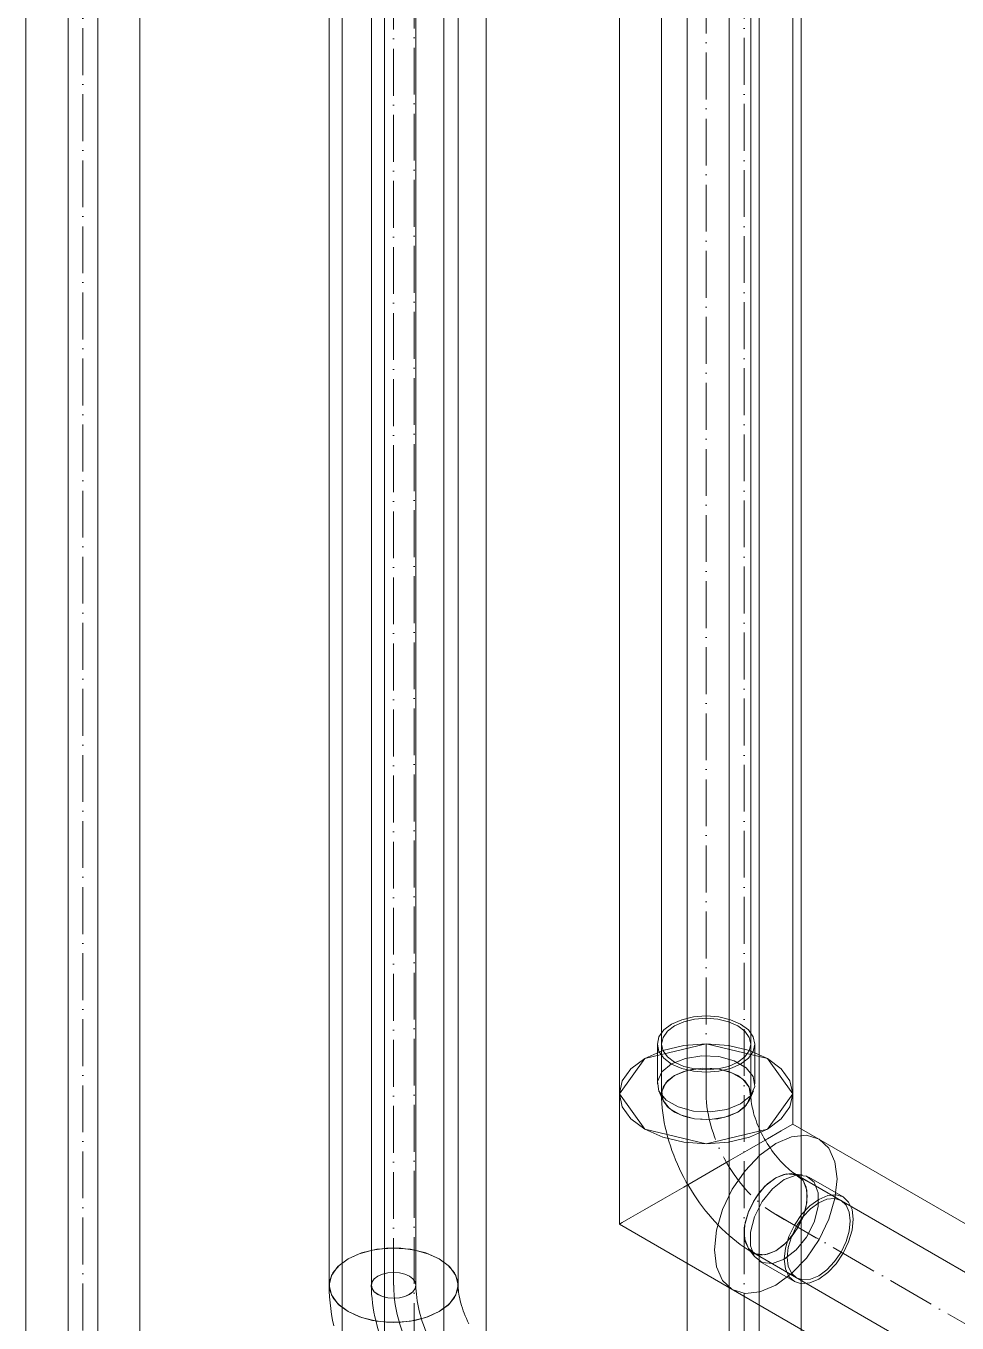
# Model space of a CAD drawing. Header units: millimetres. Extents: x -88595 to 880822, y -1054509 to -148035.
# Drawn here: x 431626.4 to 431825.2, y -325558.4 to -325281.6 of the extents above; entities that cross this region are included whole.
import ezdxf

# ---------------------------------------------------------------- set-up
doc = ezdxf.new("R2010")
doc.units = ezdxf.units.MM
doc.linetypes.add('$12$ADSK_Осевая', pattern=[14, 10, -2, 0, -2])
doc.linetypes.add('$13$ADSK_Осевая', pattern=[14, 10, -2, 0, -2])
for name, color, linetype, lineweight in [('Изоляция', 7, 'Continuous', 18), ('Трубопровод', 7, 'Continuous', 18), ('Трубопроводы', 7, 'Continuous', 18)]:
    doc.layers.add(name, color=color, linetype=linetype, lineweight=lineweight)

# ---------------------------------------------------------------- blocks, each defined once
blk = doc.blocks.new('$0$ADSK_МедьПайка_Отвод-гнутая труба - Отвод _гнутая труба_-V89-В_ОВ3_3')
at = {"layer": 'Трубопроводы', "color": 190, "true_color": 0x8000ff}
for points in [[(-8347.91, 5110.96, 0), (-8347.15, 5111.52, 0), (-8346.68, 5112.19, 0), (-8346.52, 5112.9, 0), (-8346.68, 5113.61, 0), (-8347.15, 5114.27, 0), (-8347.91, 5114.84, 0), (-8348.9, 5115.28, 0), (-8350.04, 5115.55, 0), (-8351.28, 5115.65, 0), (-8352.51, 5115.55, 0), (-8353.66, 5115.28, 0), (-8354.64, 5114.84, 0)], [(-8354.64, 5114.84, 0), (-8355.4, 5114.27, 0), (-8355.87, 5113.61, 0), (-8356.04, 5112.9, 0), (-8355.87, 5112.19, 0), (-8355.4, 5111.52, 0), (-8354.64, 5110.96, 0), (-8353.66, 5110.52, 0), (-8352.51, 5110.24, 0), (-8351.28, 5110.15, 0), (-8350.04, 5110.24, 0), (-8348.9, 5110.52, 0), (-8347.91, 5110.96, 0)], [(-8356.04, 5112.9, 0), (-8356.02, 5111.95, 0), (-8355.97, 5111, 0), (-8355.89, 5110.04, 0), (-8355.78, 5109.07, 0), (-8355.64, 5108.1, 0), (-8355.47, 5107.12, 0), (-8355.27, 5106.14, 0), (-8355.04, 5105.16, 0), (-8354.79, 5104.17, 0), (-8354.5, 5103.19, 0), (-8354.19, 5102.2, 0), (-8353.86, 5101.22, 0), (-8353.49, 5100.25, 0), (-8353.11, 5099.27, 0), (-8352.69, 5098.31, 0), (-8352.25, 5097.35, 0), (-8351.79, 5096.39, 0), (-8351.31, 5095.45, 0), (-8350.8, 5094.52, 0), (-8350.27, 5093.6, 0), (-8349.73, 5092.69, 0), (-8349.16, 5091.79, 0), (-8348.57, 5090.91, 0), (-8347.96, 5090.05, 0), (-8347.33, 5089.2, 0), (-8346.69, 5088.38, 0), (-8346.03, 5087.57, 0), (-8345.35, 5086.78, 0), (-8344.66, 5086.01, 0), (-8343.96, 5085.27, 0), (-8343.23, 5084.55, 0), (-8342.5, 5083.85, 0), (-8341.76, 5083.18, 0), (-8341, 5082.54, 0), (-8340.23, 5081.92, 0), (-8339.45, 5081.34, 0), (-8338.66, 5080.78, 0), (-8337.86, 5080.25, 0), (-8337.05, 5079.76, 0), (-8336.83, 5079.63, 0)], [(-8346.52, 5112.9, 0), (-8346.51, 5112.28, 0), (-8346.47, 5111.63, 0), (-8346.42, 5110.97, 0), (-8346.34, 5110.29, 0), (-8346.24, 5109.59, 0), (-8346.12, 5108.88, 0), (-8345.97, 5108.16, 0), (-8345.8, 5107.43, 0), (-8345.61, 5106.69, 0), (-8345.39, 5105.94, 0), (-8345.15, 5105.19, 0), (-8344.89, 5104.43, 0), (-8344.61, 5103.67, 0), (-8344.31, 5102.91, 0), (-8343.98, 5102.15, 0), (-8343.64, 5101.4, 0), (-8343.27, 5100.64, 0), (-8342.89, 5099.9, 0), (-8342.49, 5099.16, 0), (-8342.07, 5098.43, 0), (-8341.64, 5097.71, 0), (-8341.18, 5097, 0), (-8340.72, 5096.3, 0), (-8340.24, 5095.62, 0), (-8339.75, 5094.96, 0), (-8339.24, 5094.31, 0), (-8338.73, 5093.68, 0), (-8338.21, 5093.07, 0), (-8337.68, 5092.48, 0), (-8337.14, 5091.91, 0), (-8336.59, 5091.37, 0), (-8336.04, 5090.85, 0), (-8335.49, 5090.35, 0), (-8334.94, 5089.89, 0), (-8334.39, 5089.44, 0), (-8333.84, 5089.03, 0), (-8333.29, 5088.64, 0), (-8332.75, 5088.28, 0), (-8332.21, 5087.96, 0), (-8332.07, 5087.87, 0)], [(-8334.45, 5079.86, 0), (-8333.58, 5080.5, 0), (-8332.76, 5081.36, 0), (-8332.07, 5082.38, 0), (-8331.53, 5083.49, 0), (-8331.2, 5084.62, 0), (-8331.08, 5085.69, 0), (-8331.2, 5086.63, 0), (-8331.53, 5087.38, 0), (-8332.07, 5087.87, 0), (-8332.76, 5088.09, 0), (-8333.58, 5088.01, 0), (-8334.45, 5087.64, 0)], [(-8334.45, 5087.64, 0), (-8335.32, 5087, 0), (-8336.13, 5086.14, 0), (-8336.83, 5085.12, 0), (-8337.36, 5084.01, 0), (-8337.7, 5082.88, 0), (-8337.81, 5081.81, 0), (-8337.7, 5080.87, 0), (-8337.36, 5080.12, 0), (-8336.83, 5079.63, 0), (-8336.13, 5079.41, 0), (-8335.32, 5079.49, 0), (-8334.45, 5079.86, 0)]]:
    blk.add_polyline3d(points, dxfattribs=at)
blk = doc.blocks.new('$0$ADSK_МедьПайка_Отвод - Отвод медный под пайку двухраструбный-V111-В_ОВ3_3')
at = {"layer": 'Трубопроводы', "color": 134, "true_color": 0x00a6a6}
for p, q in [((-8294.98, 5164.36), (-8294.98, 5155.87)), ((-8294.09, 5164.36), (-8294.09, 5155.87)), ((-8275.04, 5155.87), (-8275.04, 5164.36)), ((-8274.15, 5155.87), (-8274.15, 5164.36)), ((-8294.67, 5154.41), (-8293.81, 5152.42)), ((-8294.09, 5155.87), (-8294.09, 5153.75)), ((-8275.32, 5152.42), (-8274.46, 5154.41)), ((-8275.04, 5153.75), (-8275.04, 5155.87)), ((-8264.09, 5136.45), (-8266.25, 5136.7)), ((-8263.12, 5135.21), (-8264.95, 5136.28)), ((-8255.76, 5130.97), (-8263.12, 5135.21)), ((-8255.32, 5131.74), (-8262.67, 5135.99)), ((-8275.49, 5120.69), (-8274.19, 5118.94)), ((-8274.48, 5119.78), (-8272.64, 5118.72)), ((-8272.64, 5118.72), (-8265.29, 5114.47)), ((-8273.09, 5117.95), (-8265.73, 5113.7))]:
    blk.add_line(p, q, dxfattribs=at)
for points in [[(-8291.93, 5168.61, 0), (-8293.59, 5167.37, 0), (-8294.63, 5165.92, 0), (-8294.98, 5164.36, 0), (-8294.63, 5162.81, 0), (-8293.59, 5161.36, 0), (-8291.93, 5160.11, 0), (-8289.77, 5159.15, 0), (-8287.26, 5158.55, 0), (-8284.57, 5158.35, 0), (-8281.87, 5158.55, 0), (-8279.36, 5159.15, 0), (-8277.2, 5160.11, 0)], [(-8277.83, 5160.47, 0), (-8279.8, 5159.6, 0), (-8282.1, 5159.05, 0), (-8284.57, 5158.86, 0), (-8287.03, 5159.05, 0), (-8289.33, 5159.6, 0), (-8291.3, 5160.47, 0), (-8292.82, 5161.61, 0), (-8293.77, 5162.94, 0), (-8294.09, 5164.36, 0), (-8293.77, 5165.78, 0), (-8292.82, 5167.11, 0), (-8291.3, 5168.25, 0)], [(-8277.2, 5160.11, 0), (-8275.55, 5161.36, 0), (-8274.51, 5162.81, 0), (-8274.15, 5164.36, 0), (-8274.51, 5165.92, 0), (-8275.55, 5167.37, 0), (-8277.2, 5168.61, 0), (-8279.36, 5169.57, 0), (-8281.87, 5170.17, 0), (-8284.57, 5170.37, 0), (-8287.26, 5170.17, 0), (-8289.77, 5169.57, 0), (-8291.93, 5168.61, 0)], [(-8291.3, 5168.25, 0), (-8289.33, 5169.12, 0), (-8287.03, 5169.67, 0), (-8284.57, 5169.86, 0), (-8282.1, 5169.67, 0), (-8279.8, 5169.12, 0), (-8277.83, 5168.25, 0), (-8276.32, 5167.11, 0), (-8275.37, 5165.78, 0), (-8275.04, 5164.36, 0), (-8275.37, 5162.94, 0), (-8276.32, 5161.61, 0), (-8277.83, 5160.47, 0)], [(-8277.2, 5151.62, 0), (-8280.16, 5150.42, 0), (-8283.66, 5149.88, 0), (-8287.26, 5150.06, 0), (-8290.54, 5150.94, 0), (-8293.1, 5152.42, 0), (-8294.63, 5154.31, 0), (-8294.94, 5156.39, 0), (-8294.01, 5158.41, 0), (-8291.93, 5160.12, 0)], [(-8291.93, 5160.12, 0), (-8288.97, 5161.32, 0), (-8285.47, 5161.86, 0), (-8281.87, 5161.68, 0), (-8278.59, 5160.8, 0), (-8276.03, 5159.32, 0), (-8274.51, 5157.43, 0), (-8274.19, 5155.34, 0), (-8275.13, 5153.33, 0), (-8277.2, 5151.62, 0)], [(-8291.3, 5157.64, 0), (-8292.82, 5156.5, 0), (-8293.77, 5155.17, 0), (-8294.09, 5153.75, 0), (-8293.77, 5152.32, 0), (-8292.82, 5151, 0), (-8291.3, 5149.86, 0), (-8289.33, 5148.98, 0), (-8287.03, 5148.44, 0), (-8284.57, 5148.25, 0), (-8282.1, 5148.44, 0), (-8279.8, 5148.98, 0), (-8277.83, 5149.86, 0)], [(-8291.3, 5157.64, 0), (-8293.2, 5156.07, 0), (-8294.05, 5154.23, 0), (-8293.77, 5152.32, 0), (-8292.37, 5150.59, 0), (-8290.03, 5149.24, 0), (-8287.03, 5148.44, 0), (-8283.74, 5148.27, 0), (-8280.54, 5148.76, 0), (-8277.83, 5149.86, 0)], [(-8277.83, 5149.86, 0), (-8276.32, 5151, 0), (-8275.37, 5152.32, 0), (-8275.04, 5153.75, 0), (-8275.37, 5155.17, 0), (-8276.32, 5156.5, 0), (-8277.83, 5157.64, 0), (-8279.8, 5158.51, 0), (-8282.1, 5159.06, 0), (-8284.57, 5159.25, 0), (-8287.03, 5159.06, 0), (-8289.33, 5158.51, 0), (-8291.3, 5157.64, 0)], [(-8277.83, 5149.86, 0), (-8275.93, 5151.42, 0), (-8275.08, 5153.27, 0), (-8275.37, 5155.17, 0), (-8276.76, 5156.9, 0), (-8279.1, 5158.25, 0), (-8282.1, 5159.06, 0), (-8285.4, 5159.23, 0), (-8288.59, 5158.73, 0), (-8291.3, 5157.64, 0)], [(-8294.09, 5153.75, 0), (-8294.07, 5152.73, 0), (-8294.02, 5151.72, 0), (-8293.94, 5150.7, 0), (-8293.82, 5149.68, 0), (-8293.68, 5148.67, 0), (-8293.5, 5147.66, 0), (-8293.29, 5146.65, 0), (-8293.06, 5145.64, 0), (-8292.8, 5144.64, 0), (-8292.51, 5143.64, 0), (-8292.2, 5142.64, 0), (-8291.86, 5141.65, 0), (-8291.49, 5140.67, 0), (-8291.1, 5139.69, 0), (-8290.69, 5138.72, 0), (-8290.25, 5137.76, 0), (-8289.79, 5136.81, 0), (-8289.3, 5135.87, 0), (-8288.8, 5134.93, 0), (-8288.27, 5134.01, 0), (-8287.72, 5133.11, 0), (-8287.15, 5132.21, 0), (-8286.57, 5131.34, 0), (-8285.96, 5130.47, 0), (-8285.33, 5129.62, 0), (-8284.68, 5128.79, 0), (-8284.02, 5127.98, 0), (-8283.34, 5127.18, 0), (-8282.64, 5126.41, 0), (-8281.92, 5125.65, 0), (-8281.19, 5124.92, 0), (-8280.43, 5124.21, 0), (-8279.67, 5123.52, 0), (-8278.88, 5122.85, 0), (-8278.08, 5122.21, 0), (-8277.27, 5121.6, 0), (-8276.43, 5121.01, 0), (-8275.58, 5120.45, 0), (-8274.72, 5119.92, 0), (-8274.48, 5119.78, 0)], [(-8275.04, 5153.75, 0), (-8275.03, 5153.38, 0), (-8275.01, 5152.98, 0), (-8274.98, 5152.57, 0), (-8274.93, 5152.13, 0), (-8274.86, 5151.67, 0), (-8274.78, 5151.19, 0), (-8274.68, 5150.7, 0), (-8274.56, 5150.2, 0), (-8274.43, 5149.68, 0), (-8274.28, 5149.15, 0), (-8274.11, 5148.61, 0), (-8273.92, 5148.07, 0), (-8273.72, 5147.52, 0), (-8273.5, 5146.97, 0), (-8273.26, 5146.41, 0), (-8273.01, 5145.86, 0), (-8272.74, 5145.31, 0), (-8272.46, 5144.76, 0), (-8272.16, 5144.22, 0), (-8271.85, 5143.68, 0), (-8271.53, 5143.15, 0), (-8271.2, 5142.63, 0), (-8270.86, 5142.12, 0), (-8270.51, 5141.62, 0), (-8270.15, 5141.13, 0), (-8269.78, 5140.66, 0), (-8269.41, 5140.21, 0), (-8269.04, 5139.77, 0), (-8268.66, 5139.35, 0), (-8268.28, 5138.95, 0), (-8267.89, 5138.57, 0), (-8267.51, 5138.2, 0), (-8267.14, 5137.87, 0), (-8266.76, 5137.55, 0), (-8266.4, 5137.26, 0), (-8266.04, 5136.99, 0), (-8265.69, 5136.74, 0), (-8265.36, 5136.52, 0), (-8265.04, 5136.33, 0), (-8264.95, 5136.28, 0)], [(-8269.72, 5135.8, 0), (-8271.46, 5134.53, 0), (-8273.08, 5132.82, 0), (-8274.48, 5130.78, 0), (-8275.55, 5128.55, 0), (-8276.22, 5126.28, 0), (-8276.45, 5124.14, 0), (-8276.22, 5122.26, 0), (-8275.55, 5120.77, 0), (-8274.48, 5119.78, 0), (-8273.08, 5119.35, 0), (-8271.46, 5119.51, 0), (-8269.72, 5120.25, 0)], [(-8269.72, 5135.8, 0), (-8272.02, 5134.01, 0), (-8274.05, 5131.49, 0), (-8275.55, 5128.55, 0), (-8276.35, 5125.55, 0), (-8276.35, 5122.85, 0), (-8275.55, 5120.77, 0), (-8274.05, 5119.57, 0), (-8272.02, 5119.39, 0), (-8269.72, 5120.25, 0)], [(-8267.88, 5118.46, 0), (-8270.4, 5117.52, 0), (-8272.61, 5117.72, 0), (-8274.26, 5119.03, 0), (-8275.13, 5121.3, 0), (-8275.13, 5124.25, 0), (-8274.26, 5127.53, 0), (-8272.61, 5130.75, 0), (-8270.4, 5133.5, 0), (-8267.88, 5135.47, 0)], [(-8269.72, 5120.25, 0), (-8267.97, 5121.52, 0), (-8266.35, 5123.24, 0), (-8264.95, 5125.28, 0), (-8263.88, 5127.51, 0), (-8263.21, 5129.77, 0), (-8262.98, 5131.92, 0), (-8263.21, 5133.8, 0), (-8263.88, 5135.28, 0), (-8264.95, 5136.28, 0), (-8266.35, 5136.71, 0), (-8267.97, 5136.55, 0), (-8269.72, 5135.8, 0)], [(-8269.72, 5120.25, 0), (-8267.41, 5122.05, 0), (-8265.39, 5124.57, 0), (-8263.88, 5127.51, 0), (-8263.08, 5130.51, 0), (-8263.08, 5133.21, 0), (-8263.88, 5135.28, 0), (-8265.39, 5136.48, 0), (-8267.41, 5136.67, 0), (-8269.72, 5135.8, 0)], [(-8267.88, 5135.47, 0), (-8265.36, 5136.41, 0), (-8263.14, 5136.21, 0), (-8261.5, 5134.9, 0), (-8260.63, 5132.63, 0), (-8260.63, 5129.68, 0), (-8261.5, 5126.39, 0), (-8263.15, 5123.18, 0), (-8265.36, 5120.43, 0), (-8267.88, 5118.46, 0)], [(-8260.52, 5114.22, 0), (-8258.62, 5115.61, 0), (-8256.84, 5117.48, 0), (-8255.32, 5119.71, 0), (-8254.15, 5122.15, 0), (-8253.41, 5124.63, 0), (-8253.16, 5126.97, 0), (-8253.41, 5129.03, 0), (-8254.15, 5130.65, 0), (-8255.32, 5131.74, 0), (-8256.84, 5132.21, 0), (-8258.62, 5132.03, 0), (-8260.52, 5131.22, 0)], [(-8260.52, 5131.22, 0), (-8262.43, 5129.83, 0), (-8264.21, 5127.96, 0), (-8265.73, 5125.73, 0), (-8266.9, 5123.29, 0), (-8267.64, 5120.81, 0), (-8267.89, 5118.47, 0), (-8267.64, 5116.41, 0), (-8266.9, 5114.79, 0), (-8265.73, 5113.7, 0), (-8264.21, 5113.23, 0), (-8262.43, 5113.41, 0), (-8260.52, 5114.22, 0)], [(-8260.52, 5114.94, 0), (-8262.27, 5114.2, 0), (-8263.89, 5114.04, 0), (-8265.29, 5114.47, 0), (-8266.36, 5115.46, 0), (-8267.03, 5116.95, 0), (-8267.26, 5118.83, 0), (-8267.03, 5120.98, 0), (-8266.36, 5123.24, 0), (-8265.29, 5125.47, 0), (-8263.89, 5127.51, 0), (-8262.27, 5129.23, 0), (-8260.52, 5130.5, 0)], [(-8260.52, 5130.5, 0), (-8258.78, 5131.24, 0), (-8257.16, 5131.4, 0), (-8255.76, 5130.97, 0), (-8254.69, 5129.98, 0), (-8254.02, 5128.49, 0), (-8253.79, 5126.61, 0), (-8254.02, 5124.46, 0), (-8254.69, 5122.2, 0), (-8255.76, 5119.97, 0), (-8257.16, 5117.93, 0), (-8258.78, 5116.21, 0), (-8260.52, 5114.94, 0)]]:
    blk.add_polyline3d(points, dxfattribs=at)

msp = doc.modelspace()

# ---------------------------------------------------------------- linework, layer by layer
at = {"layer": 'Изоляция', "color": 190, "true_color": 0x8000ff}
for p, q in [((431767.55, -322009.3), (431767.55, -325646.61)), ((431791.9, -325646.61), (431791.9, -322009.3)), ((431691.15, -322029.34), (431691.15, -325550.29)), ((431718.67, -325550.29), (431718.67, -322029.34)), ((431626.41, -322039.04), (431626.41, -325689.79)), ((431650.76, -325689.79), (431650.76, -322039.04))]:
    msp.add_line(p, q, dxfattribs=at)
at = {"layer": 'Изоляция', "color": 134, "true_color": 0x00a6a6}
for p, q in [((431753.09, -322016.05), (431753.09, -325537.29)), ((431790.14, -325515.9), (431790.14, -322016.05)), ((431693.95, -322029.1), (431693.95, -325667.24)), ((431724.65, -325667.24), (431724.65, -322029.1)), ((432023.95, -325650.89), (431790.14, -325515.9)), ((431753.09, -325537.29), (431986.9, -325672.28))]:
    msp.add_line(p, q, dxfattribs=at)
for points in [[(431784.72, -325501.88, 0), (431771.62, -325498.75, 0), (431758.52, -325501.88, 0)], [(431758.52, -325501.88, 0), (431762.35, -325500.18, 0), (431766.82, -325499.12, 0), (431771.62, -325498.75, 0), (431776.41, -325499.12, 0), (431780.88, -325500.18, 0), (431784.72, -325501.88, 0)], [(431758.52, -325501.88, 0), (431753.09, -325509.45, 0), (431758.52, -325517.01, 0)], [(431758.52, -325517.01, 0), (431755.57, -325514.79, 0), (431753.72, -325512.21, 0), (431753.09, -325509.45, 0), (431753.72, -325506.68, 0), (431755.57, -325504.1, 0), (431758.52, -325501.88, 0)], [(431784.72, -325517.01, 0), (431790.14, -325509.45, 0), (431784.72, -325501.88, 0)], [(431784.72, -325501.88, 0), (431787.66, -325504.1, 0), (431789.51, -325506.68, 0), (431790.14, -325509.45, 0), (431789.51, -325512.21, 0), (431787.66, -325514.79, 0), (431784.72, -325517.01, 0)], [(431758.52, -325517.01, 0), (431771.62, -325520.14, 0), (431784.72, -325517.01, 0)], [(431784.72, -325517.01, 0), (431780.88, -325518.71, 0), (431776.41, -325519.78, 0), (431771.62, -325520.14, 0), (431766.82, -325519.78, 0), (431762.35, -325518.71, 0), (431758.52, -325517.01, 0)], [(431784.72, -325519.03, 0), (431787.66, -325517.33, 0), (431789.51, -325516.26, 0), (431790.14, -325515.9, 0), (431789.51, -325516.26, 0), (431787.66, -325517.33, 0), (431784.72, -325519.03, 0)], [(431758.52, -325534.16, 0), (431762.35, -325531.94, 0), (431766.82, -325529.36, 0), (431771.62, -325526.59, 0), (431776.41, -325523.82, 0), (431780.88, -325521.24, 0), (431784.72, -325519.03, 0)], [(431784.72, -325519.03, 0), (431780.88, -325521.24, 0), (431776.41, -325523.82, 0), (431771.62, -325526.59, 0), (431766.82, -325529.36, 0), (431762.35, -325531.94, 0), (431758.52, -325534.16, 0)], [(431786.47, -325520.04, 0), (431789.86, -325518.6, 0), (431793.02, -325518.29, 0), (431795.73, -325519.12, 0), (431797.81, -325521.05, 0), (431799.12, -325523.95, 0), (431799.57, -325527.6, 0)], [(431799.57, -325527.6, 0), (431799.12, -325523.95, 0), (431797.81, -325521.05, 0), (431795.73, -325519.12, 0), (431793.02, -325518.29, 0), (431789.86, -325518.6, 0), (431786.47, -325520.04, 0)], [(431773.37, -325542.73, 0), (431773.81, -325538.56, 0), (431775.12, -325534.15, 0), (431777.2, -325529.82, 0), (431779.92, -325525.85, 0), (431783.08, -325522.51, 0), (431786.47, -325520.04, 0)], [(431786.47, -325520.04, 0), (431783.08, -325522.51, 0), (431779.92, -325525.85, 0), (431777.2, -325529.82, 0), (431775.12, -325534.15, 0), (431773.81, -325538.56, 0), (431773.37, -325542.73, 0)], [(431799.57, -325527.6, 0), (431799.12, -325531.78, 0), (431797.81, -325536.18, 0), (431795.73, -325540.51, 0), (431793.02, -325544.48, 0), (431789.86, -325547.82, 0), (431786.47, -325550.29, 0)], [(431786.47, -325550.29, 0), (431789.86, -325547.82, 0), (431793.02, -325544.48, 0), (431795.73, -325540.51, 0), (431797.81, -325536.18, 0), (431799.12, -325531.78, 0), (431799.57, -325527.6, 0)], [(431758.52, -325534.16, 0), (431755.57, -325535.86, 0), (431753.72, -325536.92, 0), (431753.09, -325537.29, 0), (431753.72, -325536.92, 0), (431755.57, -325535.86, 0), (431758.52, -325534.16, 0)], [(431786.47, -325550.29, 0), (431783.08, -325551.73, 0), (431779.92, -325552.05, 0), (431777.2, -325551.21, 0), (431775.12, -325549.28, 0), (431773.81, -325546.39, 0), (431773.37, -325542.73, 0)], [(431773.37, -325542.73, 0), (431773.81, -325546.39, 0), (431775.12, -325549.28, 0), (431777.2, -325551.21, 0), (431779.92, -325552.05, 0), (431783.08, -325551.73, 0), (431786.47, -325550.29, 0)]]:
    msp.add_polyline3d(points, dxfattribs=at)
at = {"layer": 'Изоляция', "color": 190, "true_color": 0x8000ff}
for points in [[(431695.18, -325555.91, 0), (431692.99, -325554.27, 0), (431691.62, -325552.35, 0), (431691.15, -325550.29, 0), (431691.62, -325548.24, 0), (431692.99, -325546.32, 0), (431695.18, -325544.68, 0)], [(431695.18, -325544.68, 0), (431693.25, -325546.07, 0), (431691.92, -325547.67, 0), (431691.23, -325549.41, 0), (431691.23, -325551.19, 0), (431691.92, -325552.92, 0), (431693.26, -325554.52, 0), (431695.18, -325555.91, 0)], [(431695.18, -325544.68, 0), (431698.03, -325543.41, 0), (431701.35, -325542.62, 0), (431704.91, -325542.35, 0), (431708.47, -325542.62, 0), (431711.79, -325543.41, 0), (431714.64, -325544.68, 0)], [(431714.64, -325544.68, 0), (431712.23, -325543.57, 0), (431709.45, -325542.8, 0), (431706.44, -325542.4, 0), (431703.36, -325542.4, 0), (431700.36, -325542.8, 0), (431697.58, -325543.57, 0), (431695.18, -325544.68, 0)], [(431714.64, -325555.91, 0), (431716.56, -325554.52, 0), (431717.9, -325552.92, 0), (431718.58, -325551.18, 0), (431718.58, -325549.4, 0), (431717.89, -325547.67, 0), (431716.56, -325546.07, 0), (431714.64, -325544.68, 0)], [(431714.64, -325544.68, 0), (431716.82, -325546.32, 0), (431718.2, -325548.24, 0), (431718.67, -325550.29, 0), (431718.2, -325552.35, 0), (431716.82, -325554.27, 0), (431714.64, -325555.91, 0)], [(431691.15, -325550.29, 0), (431691.17, -325551.55, 0), (431691.23, -325552.79, 0), (431691.33, -325554.04, 0), (431691.48, -325555.28, 0), (431691.65, -325556.51, 0), (431691.87, -325557.75, 0), (431692.12, -325558.97, 0)], [(431718.67, -325550.29, 0), (431718.67, -325550.61, 0), (431718.69, -325550.96, 0), (431718.72, -325551.34, 0), (431718.77, -325551.75, 0), (431718.83, -325552.18, 0), (431718.91, -325552.64, 0), (431719.01, -325553.12, 0), (431719.12, -325553.61, 0), (431719.26, -325554.12, 0), (431719.41, -325554.65, 0), (431719.58, -325555.18, 0), (431719.76, -325555.73, 0), (431719.97, -325556.28, 0), (431720.19, -325556.84, 0), (431720.43, -325557.41, 0), (431720.69, -325557.97, 0), (431720.96, -325558.53, 0)], [(431695.18, -325555.91, 0), (431697.59, -325557.02, 0), (431700.36, -325557.79, 0), (431703.37, -325558.19, 0), (431706.45, -325558.19, 0), (431709.45, -325557.79, 0), (431712.23, -325557.02, 0), (431714.64, -325555.91, 0)], [(431714.64, -325555.91, 0), (431711.79, -325557.17, 0), (431708.47, -325557.97, 0), (431704.91, -325558.24, 0), (431701.35, -325557.97, 0), (431698.03, -325557.17, 0), (431695.18, -325555.91, 0)]]:
    msp.add_polyline3d(points, dxfattribs=at)
at = {"layer": 'Трубопровод', "color": 190, "true_color": 0x8000ff}
for p, q in [((431776.55, -322009.3), (431776.55, -325646.61)), ((431782.9, -325646.61), (431782.9, -322009.3)), ((431700.15, -322029.34), (431700.15, -325550.29)), ((431709.67, -325550.29), (431709.67, -322029.34)), ((431635.41, -322039.04), (431635.41, -325689.79)), ((431641.76, -325689.79), (431641.76, -322039.04))]:
    msp.add_line(p, q, dxfattribs=at)
at = {"layer": 'Трубопровод', "color": 190, "linetype": '$12$ADSK_Осевая', "true_color": 0x8000ff}
for p, q in [((431779.73, -325646.61), (431779.73, -322009.3)), ((431779.73, -325646.61), (431779.73, -322009.3)), ((431704.91, -322029.34), (431704.91, -325550.29)), ((431704.91, -322029.34), (431704.91, -325550.29)), ((431638.59, -322039.04), (431638.59, -325689.79)), ((431638.59, -322039.04), (431638.59, -325689.79))]:
    msp.add_line(p, q, dxfattribs=at)
at = {"layer": 'Трубопровод', "color": 134, "true_color": 0x00a6a6}
for p, q in [((431762.09, -322016.05), (431762.09, -325509.45)), ((431781.14, -325509.45), (431781.14, -322016.05)), ((431702.95, -322029.1), (431702.95, -325667.24)), ((431715.65, -325667.24), (431715.65, -322029.1)), ((431995.34, -325644.76), (431791.23, -325526.92)), ((431781.7, -325543.41), (431985.82, -325661.26))]:
    msp.add_line(p, q, dxfattribs=at)
at = {"layer": 'Трубопровод', "color": 134, "linetype": '$12$ADSK_Осевая', "true_color": 0x00a6a6}
for p, q in [((431771.62, -322016.05), (431771.62, -325509.45)), ((431771.62, -322016.05), (431771.62, -325509.45)), ((431709.3, -322029.1), (431709.3, -325667.24)), ((431709.3, -322029.1), (431709.3, -325667.24)), ((431990.58, -325653.01), (431786.47, -325535.17)), ((431990.58, -325653.01), (431786.47, -325535.17))]:
    msp.add_line(p, q, dxfattribs=at)
at = {"layer": 'Трубопровод', "color": 134, "true_color": 0x00a6a6}
for points in [[(431764.88, -325513.33, 0), (431763.37, -325512.2, 0), (431762.42, -325510.87, 0), (431762.09, -325509.45, 0), (431762.42, -325508.02, 0), (431763.37, -325506.7, 0), (431764.88, -325505.56, 0)], [(431764.88, -325505.56, 0), (431766.85, -325504.68, 0), (431769.15, -325504.13, 0), (431771.62, -325503.95, 0), (431774.08, -325504.13, 0), (431776.38, -325504.68, 0), (431778.35, -325505.56, 0)], [(431778.35, -325505.56, 0), (431779.87, -325506.7, 0), (431780.82, -325508.02, 0), (431781.14, -325509.45, 0), (431780.82, -325510.87, 0), (431779.87, -325512.2, 0), (431778.35, -325513.33, 0)], [(431778.35, -325513.33, 0), (431776.38, -325514.21, 0), (431774.08, -325514.76, 0), (431771.62, -325514.95, 0), (431769.15, -325514.76, 0), (431766.85, -325514.21, 0), (431764.88, -325513.33, 0)], [(431779.73, -325539.05, 0), (431779.96, -325536.91, 0), (431780.63, -325534.64, 0), (431781.7, -325532.42, 0), (431783.1, -325530.37, 0), (431784.72, -325528.66, 0), (431786.47, -325527.39, 0)], [(431786.47, -325527.39, 0), (431788.21, -325526.65, 0), (431789.83, -325526.49, 0), (431791.23, -325526.92, 0), (431792.3, -325527.91, 0), (431792.97, -325529.4, 0), (431793.2, -325531.28, 0)], [(431793.2, -325531.28, 0), (431792.97, -325533.42, 0), (431792.3, -325535.69, 0), (431791.23, -325537.92, 0), (431789.83, -325539.96, 0), (431788.21, -325541.67, 0), (431786.47, -325542.94, 0)], [(431786.47, -325542.94, 0), (431784.72, -325543.68, 0), (431783.1, -325543.85, 0), (431781.7, -325543.41, 0), (431780.63, -325542.42, 0), (431779.96, -325540.93, 0), (431779.73, -325539.05, 0)]]:
    msp.add_polyline3d(points, dxfattribs=at)
at = {"layer": 'Трубопровод', "color": 190, "true_color": 0x8000ff}
for points in [[(431701.54, -325552.24, 0), (431700.78, -325551.67, 0), (431700.31, -325551.01, 0), (431700.15, -325550.29, 0), (431700.31, -325549.58, 0), (431700.78, -325548.92, 0), (431701.54, -325548.35, 0)], [(431701.54, -325548.35, 0), (431702.53, -325547.91, 0), (431703.67, -325547.64, 0), (431704.91, -325547.55, 0), (431706.14, -325547.64, 0), (431707.29, -325547.91, 0), (431708.27, -325548.35, 0)], [(431708.27, -325548.35, 0), (431709.03, -325548.92, 0), (431709.5, -325549.58, 0), (431709.67, -325550.29, 0), (431709.5, -325551.01, 0), (431709.03, -325551.67, 0), (431708.27, -325552.24, 0)], [(431708.27, -325552.24, 0), (431707.29, -325552.67, 0), (431706.14, -325552.95, 0), (431704.91, -325553.04, 0), (431703.67, -325552.95, 0), (431702.53, -325552.67, 0), (431701.54, -325552.24, 0)]]:
    msp.add_polyline3d(points, dxfattribs=at)
at = {"layer": 'Трубопроводы', "color": 134, "linetype": '$12$ADSK_Осевая', "true_color": 0x00a6a6}
for p, q in [((431771.62, -325507.32), (431771.62, -325498.83)), ((431771.62, -325509.45), (431771.62, -325507.32)), ((431786.47, -325535.17), (431788.3, -325536.23)), ((431788.3, -325536.23), (431795.66, -325540.47))]:
    msp.add_line(p, q, dxfattribs=at)
at = {"layer": 'Трубопроводы', "color": 134, "linetype": '$13$ADSK_Осевая', "true_color": 0x00a6a6}
msp.add_ellipse((431786.47, -325518.02), major_axis=(-10.5, 18.19), ratio=0.57735, start_param=0.785398, end_param=2.356194, dxfattribs=at)
at = {"layer": 'Трубопроводы', "color": 190, "linetype": '$13$ADSK_Осевая', "true_color": 0x8000ff}
msp.add_ellipse((431721.74, -325560.01), major_axis=(-11.9, 20.61), ratio=0.57735, start_param=0.785398, end_param=2.356194, dxfattribs=at)

# ---------------------------------------------------------------- block references
at = {"layer": 'Трубопроводы', "color": 134, "true_color": 0x00a6a6}
msp.add_blockref('$0$ADSK_МедьПайка_Отвод - Отвод медный под пайку двухраструбный-V111-В_ОВ3_3', (440056.18, -330663.19), dxfattribs=at)
at = {"layer": 'Трубопроводы', "color": 190, "true_color": 0x8000ff}
msp.add_blockref('$0$ADSK_МедьПайка_Отвод-гнутая труба - Отвод _гнутая труба_-V89-В_ОВ3_3', (440056.18, -330663.19), dxfattribs=at)

doc.saveas('drawing.dxf')
